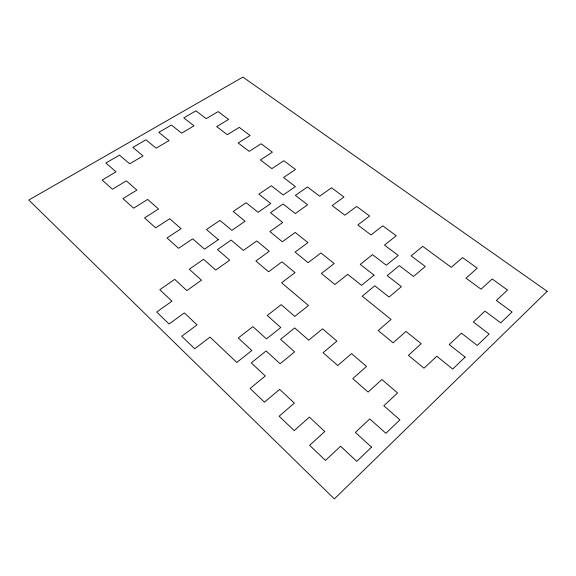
<?xml version="1.0" encoding="UTF-8"?>
<svg xmlns="http://www.w3.org/2000/svg" width="576" height="576" viewBox="0 0 576 576"><rect width="100%" height="100%" fill="white"/><g stroke="black" fill="none" stroke-linecap="round" stroke-linejoin="round"><path stroke-width="0.86" d="M547.2 291.312L334.354 498.917L28.8 200.045L242.892 77.083L547.2 291.312M371.513 447.149L356.76 461.34L340.589 446.242L325.433 460.426L309.629 445.334L324.799 431.51L309.391 417.132L294.214 430.603L279.158 416.232L294.35 403.092L279.648 389.376L264.463 402.192L250.106 388.476L265.291 375.977L251.258 362.88L266.083 350.964L280.123 363.766L294.602 351.842L280.57 339.322L294.718 327.946L308.75 340.193L322.567 328.817L336.902 341.071L323.093 352.721L337.759 365.537L351.547 353.606L366.53 366.422L352.764 378.641L368.114 392.054L381.859 379.534L397.541 392.947L383.825 405.778L399.91 419.832L385.891 433.318L369.77 418.932L355.363 432.418L371.513 447.149M465.12 357.12L452.693 369.065L436.766 356.242L424.001 368.186L408.391 355.363L421.193 343.699L405.958 331.43L393.12 342.821L378.187 330.559L391.061 319.428L362.203 296.186L374.832 285.782L389.088 297.043L401.422 286.632L387.194 275.609L399.29 265.644L413.482 276.451L425.297 266.494L411.127 255.902L422.719 246.355L451.274 267.336L462.55 257.58L477.23 268.178L465.998 278.15L481.025 289.188L492.214 278.993L507.514 290.038L496.375 300.463L512.05 311.983L500.71 322.884L484.985 311.119L473.335 322.02L489.118 334.037L477.259 345.442L461.426 333.166L449.237 344.57L465.12 357.12M374.04 275.184L361.534 285.358L347.717 274.334L334.915 284.501L321.365 273.485L334.181 263.534L320.918 252.958L308.095 262.692L295.099 252.115L307.93 242.597L295.193 232.438L282.362 241.754L269.878 231.602L282.715 222.48L270.475 212.717L283.054 203.962L295.286 213.545L307.613 204.782L295.38 195.386L307.462 186.977L319.687 196.2L331.524 187.79L343.98 197.021L332.15 205.603L344.858 215.194L356.666 206.424L369.605 216.014L357.811 224.964L371.023 234.936L382.802 225.792L396.259 235.764L384.509 245.102L398.261 255.478L386.28 265.226L372.499 254.642L360.245 264.384L374.04 275.184M251.82 350.518L236.822 362.434L210.01 337.118L194.681 348.754L181.735 336.24L197.042 324.878L184.356 312.905L169.078 324.007L156.686 312.034L171.95 301.19L159.804 289.728L174.701 279.36L186.869 290.592L201.463 280.217L189.274 269.222L203.53 259.294L215.741 270.072L229.709 260.143L217.49 249.581L231.156 240.077L243.382 250.43L256.766 240.919L269.251 251.273L255.859 260.993L268.603 271.778L281.988 261.842L294.998 272.628L281.606 282.787L308.455 305.525L294.775 316.39L281.203 304.661L267.214 315.518L280.786 327.506L266.472 338.882L252.9 326.635L238.255 338.004L251.82 350.518M218.34 239.659L204.538 249.163L192.694 238.817L178.61 248.314L167.026 237.974L181.087 228.679L169.704 218.736L155.664 227.837L144.533 217.901L158.551 208.994L147.614 199.44L133.625 208.166L122.918 198.612L136.886 190.066L126.36 180.871L112.428 189.245L102.132 180.058L116.035 171.85L105.905 163.001L119.506 155.117L129.672 163.807L143.042 155.916L132.854 147.384L145.944 139.795L156.154 148.183L169.02 140.587L158.796 132.35L171.403 125.042L181.649 133.142L194.04 125.827L183.78 117.871L195.934 110.83L206.208 118.649L218.153 111.607L228.614 119.434L216.662 126.612L227.311 134.719L239.27 127.397L250.114 135.504L238.147 142.97L249.185 151.373L261.151 143.762L272.398 152.165L260.424 159.926L271.872 168.646L283.846 160.726L295.51 169.445L283.536 177.523L295.423 186.574L283.219 194.976L271.332 185.76L258.876 194.162L270.763 203.551L258.062 212.299L246.175 202.73L233.215 211.478L245.095 221.234L231.854 230.35L219.982 220.399L206.482 229.514L218.34 239.659"/></g></svg>
